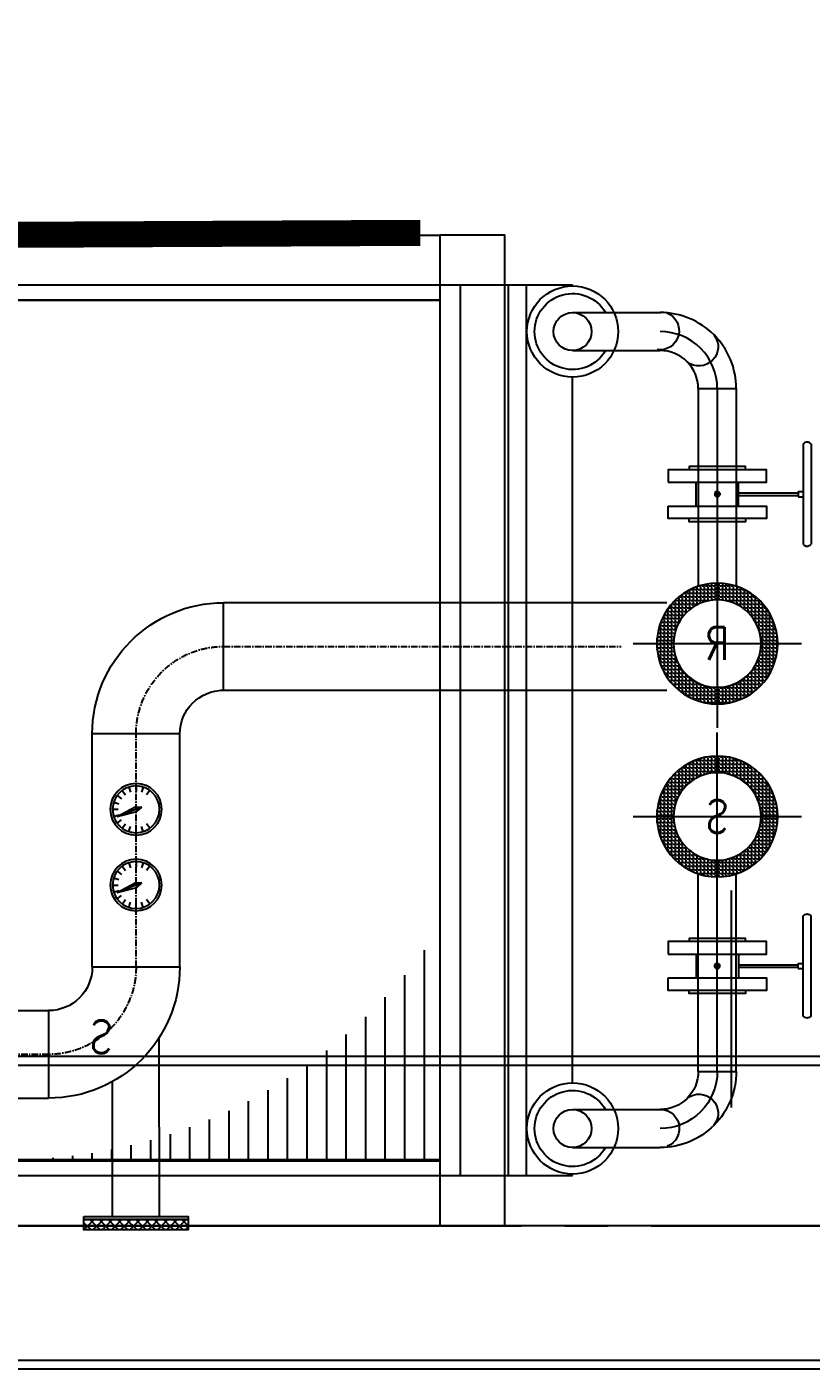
# Model space of a CAD drawing. Header units: millimetres. Extents: x -192235 to 515711, y 45168 to 947868.
# Drawn here: x 96794 to 98300, y 463675 to 466252 of the extents above; entities that cross this region are included whole.
import ezdxf
from ezdxf.enums import TextEntityAlignment as Align

# ---------------------------------------------------------------- set-up
doc = ezdxf.new("R2010")
doc.units = ezdxf.units.MM
doc.header["$LTSCALE"] = 1000
doc.header["$PDMODE"] = 1
for name, pattern in [('TPH12-SEC-@20-1$0$CENTERK5', [6.916, 6.667, -0.083, 0.083, -0.083]), ('YFM1P-短$0$$0$CENTER2', [1.125, 0.75, -0.125, 0.125, -0.125]), ('YFM1P-短$0$CENTER', [2, 1.25, -0.25, 0.25, -0.25])]:
    doc.linetypes.add(name, pattern=pattern)
for name, color, linetype in [('TPH12-SEC-@20-1$0$A-DIM', 7, 'Continuous'), ('TPH12-SEC-@20-1$0$H-SIN', 252, 'TPH12-SEC-@20-1$0$CENTERK5'), ('TPH12-SEC-@20-1$0$STEEL3', 252, 'Continuous'), ('YFM1P-短$0$$0$14P5-CSH-3-402-B$0$SH-TEXT', 4, 'Continuous'), ('YFM1P-短$0$$0$C-DCC', 1, 'Continuous'), ('YFM1P-短$0$$0$M-DCC-STEEL', 220, 'Continuous'), ('YFM1P-短$0$$0$M-FOUN', 252, 'Continuous'), ('YFM1P-短$0$$0$M-PIPE-CHWR20', 110, 'Continuous'), ('YFM1P-短$0$$0$M-PIPE-CHWS12', 130, 'Continuous'), ('YFM1P-短$0$$0$M-PIPE-CHWS12_CL', 132, 'YFM1P-短$0$$0$CENTER2'), ('YFM1P-短$0$$0$U-PCW-V', 2, 'Continuous'), ('YFM1P-短$0$14P5-CSH-3-402-B$0$SH-TEXT', 4, 'Continuous'), ('YFM1P-短$0$M-FOUN', 252, 'Continuous'), ('YFM1P-短$0$M-PIPE-CHWR20', 110, 'Continuous'), ('YFM1P-短$0$M-PIPE-CHWR20_CL', 111, 'YFM1P-短$0$CENTER'), ('YFM1P-短$0$M-PIPE-VENT', 10, 'Continuous')]:
    doc.layers.add(name, color=color, linetype=linetype)
doc.styles.add('TPH12-SEC-@20-1$0$STANDARD', font='txt')
doc.styles.add('YFM1P-短$0$$0$14P5-CSH-3-402-B$0$AA-TXT', font='simplex.shx', dxfattribs={"width": 0.8, "bigfont": 'CHINA.shx'})
doc.styles.add('YFM1P-短$0$14P5-CSH-3-402-B$0$AA-TXT', font='simplex.shx', dxfattribs={"width": 0.8, "bigfont": 'CHINA.shx'})
doc.dimstyles.new('TPH12-SEC-@20-1$0$生成的_樣式__6', dxfattribs={"dimtxt": 60, "dimasz": 30.4, "dimexe": 0.18, "dimexo": 0.0625, "dimgap": 0, "dimtad": 1, "dimdec": 1, "dimzin": 0, "dimdsep": 46, "dimtxsty": 'TPH12-SEC-@20-1$0$STANDARD', "dimblk": 'TPH12-SEC-@20-1$0$ARROWHEAD_6', "dimblk1": 'TPH12-SEC-@20-1$0$ARROWHEAD_6', "dimblk2": 'TPH12-SEC-@20-1$0$ARROWHEAD_6', "dimcen": 0.09, "dimclrd": 12, "dimclre": 12, "dimclrt": 3, "dimazin": 0, "dimtfac": 1, "dimtdec": 4, "dimtmove": 0, "dimatfit": 3, "dimfxl": 1, "dimtolj": 1, "dimtzin": 0, "dimarcsym": 0})
pattern_1 = [(0, (86092.45, -2), (0, 6.985), [5.08, -1.905]), (90, (86092.45, -2), (-6.985, 4e-16), [5.08, -1.905])]

# ---------------------------------------------------------------- blocks, each defined once
blk = doc.blocks.new('TPH12-SEC-@20-1$0$ARROWHEAD_6')
at = {"color": 0, "linetype": 'Continuous', "lineweight": 0}
for p, q in [((0, 0), (-1, 0)), ((-0.5, -0.5), (0.5, 0.5))]:
    blk.add_line(p, q, dxfattribs=at)
blk = doc.blocks.new('*D974')
at = {"layer": 'DEFPOINTS', "color": 0, "linetype": 'Continuous', "transparency": 16777216}
for p in [(-14703.1, 10750), (1136, 10750), (-11054.3, 8950)]:
    blk.add_point(p, dxfattribs=at)
at = {"layer": 'TPH12-SEC-@20-1$0$A-DIM', "color": 12, "linetype": 'Continuous', "lineweight": -2, "transparency": 16777216}
for p, q in [((1136, 10750), (-14703.2, 10750)), ((-14703.1, 10719.6), (-14703.1, 10600)), ((-14703.1, 8980.4), (-14703.1, 9100)), ((-11054.4, 8950), (-14703.2, 8950))]:
    blk.add_line(p, q, dxfattribs=at)
at = {"layer": 'TPH12-SEC-@20-1$0$A-DIM', "color": 12, "linetype": 'Continuous', "lineweight": -2, "transparency": 16777216, "xscale": 30.40000000000001, "yscale": 30.40000000000001, "zscale": 30.40000000000001}
for p, rotation in [((-14703.1, 10750), 90), ((-14703.1, 8950), 270)]:
    blk.add_blockref('TPH12-SEC-@20-1$0$ARROWHEAD_6', p, dxfattribs=dict(at, rotation=rotation))
at = {"layer": 'TPH12-SEC-@20-1$0$A-DIM', "color": 3, "linetype": 'Continuous', "lineweight": 0, "transparency": 16777216, "insert": (-14703.1, 9850), "char_height": 500, "attachment_point": 5, "rotation": 90, "style": 'TPH12-SEC-@20-1$0$STANDARD'}
blk.add_mtext('\\A1;1800', dxfattribs=at)
blk = doc.blocks.new('*D975')
at = {"layer": 'DEFPOINTS', "color": 0, "linetype": 'Continuous', "transparency": 16777216}
for p in [(-14703.1, 13500), (-980.9, 13500), (1136, 10750)]:
    blk.add_point(p, dxfattribs=at)
at = {"layer": 'TPH12-SEC-@20-1$0$A-DIM', "color": 12, "linetype": 'Continuous', "lineweight": -2, "transparency": 16777216}
for p, q in [((-980.9, 13500), (-14703.2, 13500)), ((-14703.1, 13469.6), (-14703.1, 13000)), ((-14703.1, 10780.4), (-14703.1, 11250)), ((1136, 10750), (-14703.2, 10750))]:
    blk.add_line(p, q, dxfattribs=at)
at = {"layer": 'TPH12-SEC-@20-1$0$A-DIM', "color": 12, "linetype": 'Continuous', "lineweight": -2, "transparency": 16777216, "xscale": 30.40000000000001, "yscale": 30.40000000000001, "zscale": 30.40000000000001}
for p, rotation in [((-14703.1, 13500), 90), ((-14703.1, 10750), 270)]:
    blk.add_blockref('TPH12-SEC-@20-1$0$ARROWHEAD_6', p, dxfattribs=dict(at, rotation=rotation))
at = {"layer": 'TPH12-SEC-@20-1$0$A-DIM', "color": 3, "linetype": 'Continuous', "lineweight": 0, "transparency": 16777216, "insert": (-14703.1, 12125), "char_height": 500, "attachment_point": 5, "rotation": 90, "style": 'TPH12-SEC-@20-1$0$STANDARD'}
blk.add_mtext('\\A1;2750', dxfattribs=at)
blk = doc.blocks.new('YFM1P-短$0$$0$DCC-2400-1850-扇60')
at = {"linetype": 'ByBlock', "lineweight": -2, "ltscale": 0.5}
h = blk.add_hatch(dxfattribs=at)
h.set_pattern_fill('LINE', color=0, scale=300, angle=450, style=0)
h.set_pattern_definition([(90, (2346.9847, -4890.3472), (-3.75, -1e-15), [])])
edge = h.paths.add_edge_path()
edge.add_line((5.62, 123.98), (5.62, 165))
edge.add_line((5.62, 165), (86.6, 165))
edge.add_ellipse((85.81, 66.12), major_axis=(69.92, 69.92), ratio=1, start_angle=44.5434, end_angle=99.1887)
h = blk.add_hatch(dxfattribs=at)
h.set_pattern_fill('LINE', color=0, scale=300, angle=450, style=0)
h.set_pattern_definition([(270, (-2113.02, 5055.3472), (3.75, 1e-15), [])])
edge = h.paths.add_edge_path()
edge.add_line((228.34, 41.02), (228.34, 0))
edge.add_line((228.34, 0), (147.37, 0))
edge.add_ellipse((148.15, 98.88), major_axis=(-69.92, 69.92), ratio=1, start_angle=134.5434, end_angle=189.1887)
at = {"color": 0, "linetype": 'ByBlock', "lineweight": -2, "ltscale": 0.5}
for p, q in [((-1.77, 168), (234.73, 168)), ((-1.77, 168), (-1.77, -3)), ((3.23, 168), (3.23, -3)), ((230.73, 168), (230.73, -3)), ((234.73, -3), (234.73, 168)), ((243.89, -3), (243.89, 168)), ((247.32, 168), (247.32, -3)), ((3.23, 165), (230.73, 165)), ((230.73, 0), (3.23, 0)), ((-1.77, -3), (234.73, -3))]:
    blk.add_line(p, q, dxfattribs=at)
for p, q in [((234.73, 168), (256.21, 168)), ((256.21, 167.75), (256.21, 168)), ((256.21, 14.75), (256.21, 150.25)), ((234.73, -3), (256.21, -3)), ((256.21, -3), (256.21, -2.75))]:
    blk.add_line(p, q)
at = {"linetype": 'Continuous'}
for centre, radius in [((256.21, 159), 8.75), ((256.21, 159), 3.65), ((256.21, 6), 8.75), ((256.21, 6), 3.65)]:
    blk.add_circle(centre, radius, dxfattribs=at)
blk = doc.blocks.new('YFM1P-短$0$$0$BV-03-S')
at = {"layer": 'YFM1P-短$0$$0$U-PCW-V'}
for p, q in [((-4.33, 18), (14.93, 18)), ((-4.33, 16.5), (14.93, 16.5)), ((4.8, 15.5), (4.8, 16.5)), ((4.8, 15.5), (5.8, 15.5)), ((5.05, 4.05), (5.05, 15.5)), ((5.55, 4.05), (5.55, 15.5)), ((5.8, 15.5), (5.8, 16.5)), ((7.6, 4.05), (3, 4.05)), ((4.82, 0.25), (5.1, 0.47)), ((4.82, -0.25), (4.82, 0.25)), ((5.1, 0.47), (5.5, 0.47)), ((5.78, 0.25), (5.5, 0.47)), ((5.78, -0.25), (5.78, 0.25)), ((4.82, -0.25), (5.1, -0.47)), ((5.1, -0.47), (5.5, -0.47)), ((5.78, -0.25), (5.5, -0.47)), ((7.6, -4.05), (3, -4.05))]:
    blk.add_line(p, q, dxfattribs=at)
for points in [[(3, -9.44), (3, 9.44), (0.62, 9.44), (0.62, -9.44), (3, -9.44)], [(7.6, -9.44), (7.6, 9.44), (9.98, 9.44), (9.98, -9.44), (7.6, -9.44)], [(0.62, 5.4), (0, 5.4), (0, -5.4), (0.62, -5.4)], [(9.98, 5.4), (10.6, 5.4), (10.6, -5.4), (9.98, -5.4)]]:
    blk.add_lwpolyline(points, dxfattribs=at)
blk.add_circle((5.3, 0), 0.272, dxfattribs=at)
for centre, start, end in [((-3.76, 17.25), 126.8699, 233.1301), ((14.36, 17.25), 306.8699, 53.1301)]:
    blk.add_arc(centre, 0.937, start, end, dxfattribs=at)
blk = doc.blocks.new('YFM1P-短$0$tg')
at = {"color": 3}
for p, q in [((-36.4, 26.5), (-28, 20.3)), ((-26.5, 36.4), (-20.3, 28)), ((-13.9, 42.8), (-10.7, 32.9)), ((14.1, 36.1), (-4.5, 1.7)), ((-4.2, -10.9), (14.1, 36.1)), ((0, 45), (0, 34.6)), ((14.1, 36.1), (4.5, -1.7)), ((13.9, 42.8), (10.7, 32.9)), ((26.5, 36.4), (20.3, 28)), ((36.4, 26.5), (28, 20.3)), ((-42.8, 13.9), (-32.9, 10.7)), ((-4.5, 1.7), (4.5, -1.7)), ((-4.5, 1.7), (-4.2, -10.9)), ((42.8, 13.9), (32.9, 10.7)), ((-45, 0), (-34.6, 0)), ((-42.8, -13.9), (-32.9, -10.7)), ((-36.4, -26.5), (-28, -20.3)), ((4.5, -1.7), (-4.2, -10.9)), ((36.4, -26.5), (28, -20.3)), ((42.8, -13.9), (32.9, -10.7)), ((45, 0), (34.6, 0))]:
    blk.add_line(p, q, dxfattribs=at)
for radius in [49.5, 45]:
    blk.add_circle((0, 0), radius, dxfattribs=at)
for p in [(-36.4, 26.5), (-26.5, 36.4), (23.9, 42.8), (26.5, 36.4), (-42.8, 13.9), (-45, 0), (-42.8, -13.9), (-36.4, -26.5), (-26.5, -36.4)]:
    blk.add_point(p, dxfattribs=at)
for p in [(-13.9, -42.8), (0, -45), (13.9, -42.8)]:
    blk.add_point(p)
blk = doc.blocks.new('YFM1P-短')
at = {"layer": 'YFM1P-短$0$$0$M-PIPE-CHWS12'}
h = blk.add_hatch(dxfattribs=at)
h.set_pattern_fill('ANGLE', color=1)
h.set_pattern_definition(pattern_1)
edge = h.paths.add_edge_path()
edge.add_arc((191880.4, 465068), 116, 0, 360)
edge = h.paths.add_edge_path(flags=17)
edge.add_arc((191880.4, 465068), 84, 0, 360)
h = blk.add_hatch(dxfattribs=at)
h.set_pattern_fill('ANGLE', color=1)
h.set_pattern_definition(pattern_1)
edge = h.paths.add_edge_path()
edge.add_arc((191880.4, 464736), 116, 0, 360)
edge = h.paths.add_edge_path(flags=17)
edge.add_arc((191880.4, 464736), 84, 0, 360)
at = {"layer": 'YFM1P-短$0$M-PIPE-VENT'}
h = blk.add_hatch(dxfattribs=at)
h.set_pattern_fill('ANSI37', color=256, scale=100, style=0)
h.set_pattern_definition([(45, (-217198.193, 377549.639), (-8.83883476, 8.83883476), []), (135, (-217198.193, 377549.639), (-8.83883476, -8.83883476), [])])
h.paths.add_polyline_path([(193096.1, 463962.3), (193096.1, 463942.3), (192896.1, 463942.3), (192896.1, 463962.3)])
at = {"layer": 'YFM1P-短$0$$0$M-DCC-STEEL'}
for points in [[(192412.9, 463950), (192287.9, 463950), (192287.9, 465852), (192412.9, 465852)], [(192412.9, 465852), (192412.9, 465727), (194687.9, 465727), (194687.9, 465852)], [(192412.9, 464075), (192412.9, 463950), (194687.9, 463950), (194687.9, 464075)]]:
    blk.add_lwpolyline(points, close=True, dxfattribs=at)
at = {"layer": 'YFM1P-短$0$$0$M-FOUN'}
blk.add_line((191853.3, 464177.2), (191853.3, 464593.7), dxfattribs=at)
at = {"layer": 'YFM1P-短$0$$0$M-FOUN', "color": 2, "const_width": 50}
blk.add_lwpolyline([(194150.4, 466252), (194150.4, 465848.3), (192450.4, 465856.5)], dxfattribs=at)
at = {"layer": 'YFM1P-短$0$$0$M-PIPE-CHWR20'}
for p, q in [((192158.2, 465703.5), (191988.8, 465703.5)), ((192158.2, 465630.5), (191990.5, 465630.5)), ((191916.9, 465557.5), (191843.9, 465557.5)), ((191843.9, 465557.5), (191843.9, 465178.1, 0)), ((191880.4, 465557.5), (191880.4, 465184, 0)), ((191916.9, 465557.5), (191916.9, 465178.1, 0)), ((191880.4, 465229.5), (191880.4, 464906.5)), ((192041.9, 465068), (191719, 465068))]:
    blk.add_line(p, q, dxfattribs=at)
for points in [[(191843.9, 465557.5, -0.198912), (191886.7, 465660.7, -0.198912), (191989.9, 465703.5)], [(191880.4, 465557.5, -0.198912), (191912.5, 465634.9, -0.198912), (191989.9, 465667, -0.198912)], [(191916.9, 465557.5, -0.198912), (191938.3, 465609.1, -0.198912), (191989.9, 465630.5)]]:
    blk.add_lwpolyline(points, format="xyb", dxfattribs=at)
for radius in [116, 84]:
    blk.add_circle((191880.4, 465068), radius, dxfattribs=at)
for centre, radius, start, end in [((192158.2, 465667), 73, 210, 150), ((191990.4, 465668.7), 36.7, 111.3561, 278.6439), ((192158.2, 465667), 36.5, 270, 90), ((191915.4, 465637.8), 36.7, 141.3561, 308.6439)]:
    blk.add_arc(centre, radius, start, end, dxfattribs=at)
at = {"layer": 'YFM1P-短$0$$0$M-PIPE-CHWS12'}
for p, q in [((191880.4, 464574.5), (191880.4, 464897.5)), ((192041.9, 464736), (191719, 464736)), ((191843.9, 464246.5), (191843.9, 464625.9, 0)), ((191916.9, 464246.5), (191916.9, 464625.9, 0)), ((191916.9, 464246.5), (191843.9, 464246.5)), ((192158.2, 464173.5), (191989.7, 464173.5)), ((192158.2, 464100.5), (191989.9, 464100.5))]:
    blk.add_line(p, q, dxfattribs=at)
for points in [[(191843.9, 464246.5, 0.198912), (191886.7, 464143.3, 0.198912), (191989.9, 464100.5)], [(191880.4, 464246.5, 0.198912), (191912.5, 464169.1, 0.198912), (191989.9, 464137, 0.198912)], [(191916.9, 464246.5, 0.198912), (191938.3, 464194.9, 0.198912), (191989.9, 464173.5)]]:
    blk.add_lwpolyline(points, format="xyb", dxfattribs=at)
for radius in [116, 84]:
    blk.add_circle((191880.4, 464736), radius, dxfattribs=at)
for centre, radius, start, end in [((191915.4, 464166.2), 36.7, 51.3561, 218.6439), ((192158.2, 464137), 73, 210, 150), ((191989.9, 464137), 36.7, 81.3561, 248.6439), ((192158.2, 464137), 36.5, 270, 90)]:
    blk.add_arc(centre, radius, start, end, dxfattribs=at)
at = {"layer": 'YFM1P-短$0$$0$M-PIPE-CHWS12_CL'}
blk.add_line((191880.4, 464246.5), (191880.4, 464620, 0), dxfattribs=at)
at = {"layer": 'YFM1P-短$0$M-FOUN', "color": 1}
blk.add_line((187905, 463950), (197986.1, 463950), dxfattribs=at)
at = {"layer": 'YFM1P-短$0$M-PIPE-CHWR20'}
for p, q in [((191977, 465146.4), (192828.1, 465146.4)), ((192828.1, 464978.4), (192828.1, 465146.4)), ((191977, 464978.2), (192833.9, 464978.2)), ((192912.1, 464447.3), (192912.1, 464894.4)), ((192912.1, 464894.4), (193080.1, 464894.4)), ((193080.1, 464447.3), (193080.1, 464894.4)), ((193080.1, 464447.3), (192912.1, 464447.3)), ((194331.9, 464363.5), (193164.1, 464363.5)), ((193164.1, 464363.3), (193164.1, 464195.3)), ((192951.1, 463968.3, 0), (192951.6, 464311.9, 0)), ((193041.1, 463968.3, 0), (193041.1, 464227.3, 0)), ((194331.9, 464195.3), (193164.1, 464195.3))]:
    blk.add_line(p, q, dxfattribs=at)
for centre, radius, start, end in [((192828.1, 464894.4), 252, 0, 90), ((192828.1, 464894.4), 84, 0, 90), ((193164.1, 464447.3), 252, 180, 270), ((193164.1, 464447.3), 84, 180, 270)]:
    blk.add_arc(centre, radius, start, end, dxfattribs=at)
at = {"layer": 'YFM1P-短$0$M-PIPE-CHWR20_CL', "linetype": 'YFM1P-短$0$CENTER', "ltscale": 0.01}
for p, q in [((192828.1, 465062.4), (192065, 465062.4)), ((192996.1, 464447.3), (192996.1, 464894.4)), ((193164.1, 464279.3), (194461.5, 464279.3))]:
    blk.add_line(p, q, dxfattribs=at)
for centre, start, end in [((192828.1, 464894.4), 0, 90), ((193164.1, 464447.3), 180, 270)]:
    blk.add_arc(centre, 168, start, end, dxfattribs=at)
at = {"layer": 'YFM1P-短$0$M-PIPE-VENT', "elevation": 0}
blk.add_lwpolyline([(193096.1, 463968.3), (192896.1, 463968.3), (192896.1, 463962.3), (193096.1, 463962.3)], close=True, dxfattribs=at)
blk.add_lwpolyline([(192896.1, 463962.3), (192896.1, 463942.3), (193096.1, 463942.3), (193096.1, 463962.3), (192896.1, 463962.3)], dxfattribs=at)
at = {"layer": 'YFM1P-短$0$$0$C-DCC', "xscale": -10, "yscale": 10, "zscale": 10}
blk.add_blockref('YFM1P-短$0$$0$DCC-2400-1850-扇60', (194720.3, 464077), dxfattribs=at)
at = {"layer": 'YFM1P-短$0$$0$M-FOUN', "yscale": 10.00000000000002, "zscale": 10.00000000000002, "rotation": 90}
for p, xscale in [((191880.4, 465408), -10.00000000000002), ((191880.4, 464396), 10.00000000000002)]:
    blk.add_blockref('YFM1P-短$0$$0$BV-03-S', p, dxfattribs=dict(at, xscale=xscale))
at = {"layer": 'YFM1P-短$0$M-PIPE-CHWR20', "rotation": 270}
for p in [(192996.1, 464749.8), (192996.1, 464604.4)]:
    blk.add_blockref('YFM1P-短$0$tg', p, dxfattribs=at)
at = {"layer": 'YFM1P-短$0$$0$14P5-CSH-3-402-B$0$SH-TEXT', "color": 4, "style": 'YFM1P-短$0$$0$14P5-CSH-3-402-B$0$AA-TXT', "width": 0.8}
for s, p in [('R', (191880.4, 465068)), ('S', (191880.4, 464736))]:
    blk.add_text(s, height=62.5, dxfattribs=at).set_placement(p, align=Align.MIDDLE_CENTER)
at = {"layer": 'YFM1P-短$0$14P5-CSH-3-402-B$0$SH-TEXT', "color": 4, "style": 'YFM1P-短$0$14P5-CSH-3-402-B$0$AA-TXT', "width": 0.8}
blk.add_text('S', height=62.5, dxfattribs=at).set_placement((193062.9, 464313.2), align=Align.MIDDLE_CENTER)
blk = doc.blocks.new('TPH12-SEC-@20-1$0$A$C4f7a54e3')
at = {"layer": 'TPH12-SEC-@20-1$0$A-DIM', "color": 12, "linetype": 'Continuous', "lineweight": 0}
for base, p1, p2, picture, middle in [((-14703.1, 13500), (1136, 10750), (-980.9, 13500), '*D975', (-14703.1, 12125)), ((-14703.1, 10750), (-11054.3, 8950), (1136, 10750), '*D974', (-14703.1, 9850))]:
    dim = blk.add_linear_dim(base=base, p1=p1, p2=p2, angle=90, dimstyle='TPH12-SEC-@20-1$0$生成的_樣式__6', override={"dimtxt": 500, "dimdec": 0}, dxfattribs=at)
    dim.commit()
    dim.dimension.update_dxf_attribs({"geometry": picture, "text_midpoint": middle, "dimtype": 128, "text_rotation": 90})
blk = doc.blocks.new('TPH12-SEC-@20-1')
at = {"layer": 'TPH12-SEC-@20-1$0$H-SIN'}
blk.add_line((84160.9, 463950), (201769.6, 463950), dxfattribs=at)
at = {"layer": 'TPH12-SEC-@20-1$0$STEEL3'}
for p, q in [((98400, 464275), (90950, 464275)), ((98400, 464258), (90950, 464258)), ((90950, 463692), (98400, 463692)), ((98400, 463675), (90950, 463675))]:
    blk.add_line(p, q, dxfattribs=at)
blk.add_blockref('TPH12-SEC-@20-1$0$A$C4f7a54e3', (98864, 453200))

msp = doc.modelspace()

# ---------------------------------------------------------------- block references
msp.add_blockref('TPH12-SEC-@20-1', (0, 0))

# ---------------------------------------------------------------- next in the draw order: block references
at = {"xscale": -1}
msp.add_blockref('YFM1P-短', (290000, 0), dxfattribs=at)

doc.saveas('drawing.dxf')
